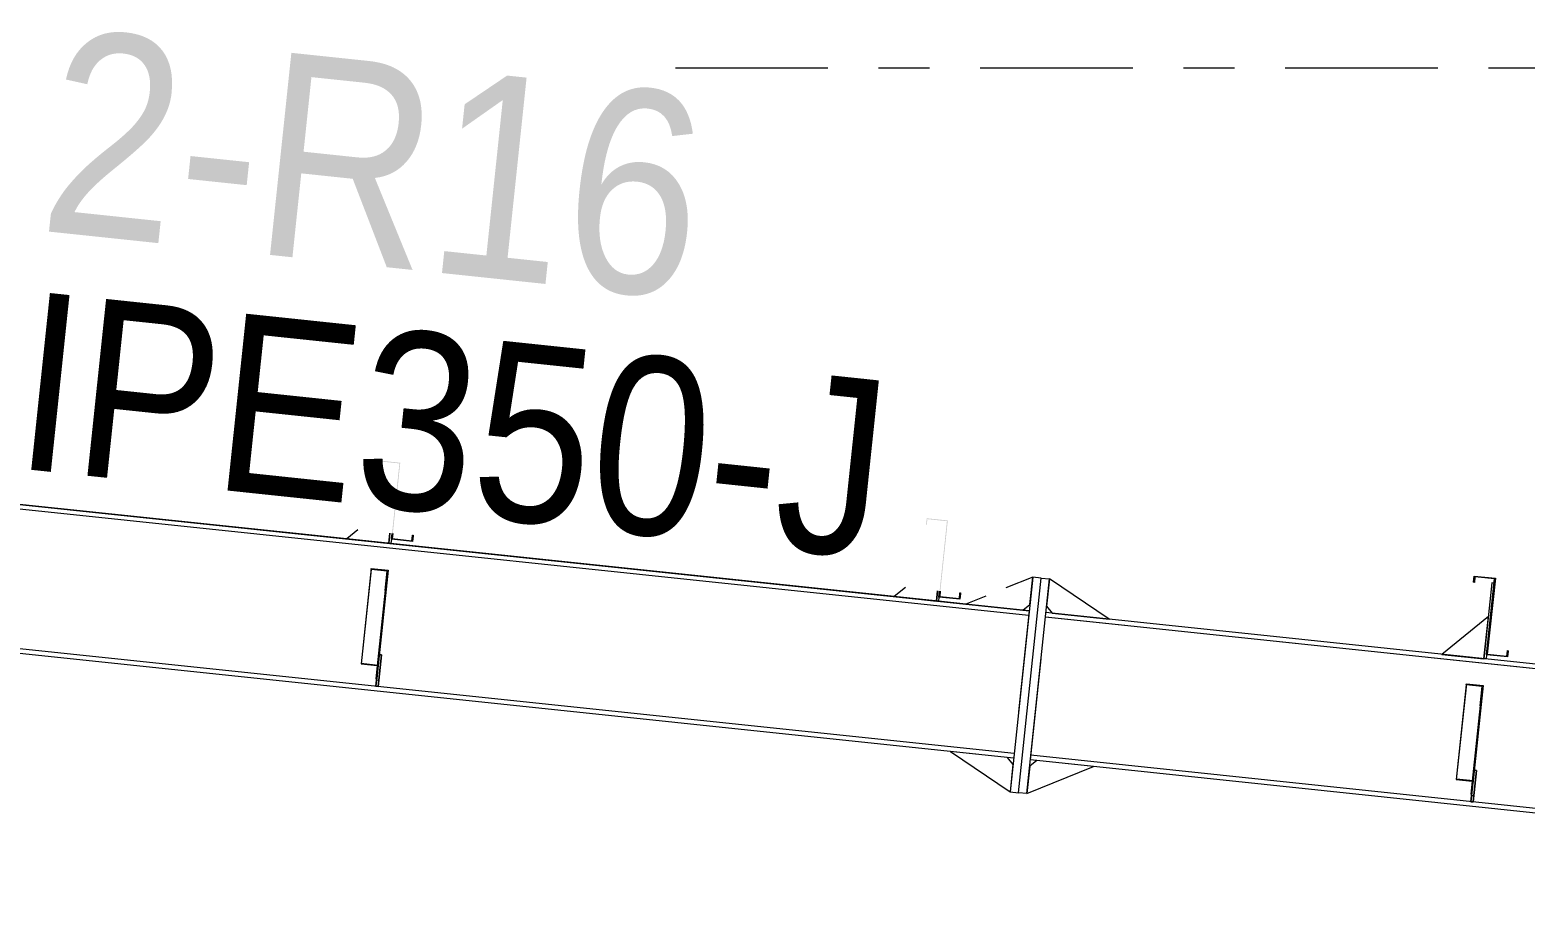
# Model space of a CAD drawing. Header units: millimetres. Extents: x -49 to 773, y -82 to 492.
# Drawn here: x 509.18 to 538.6, y 75.12 to 92.62 of the extents above; entities that cross this region are included whole.
import ezdxf

# ---------------------------------------------------------------- set-up
doc = ezdxf.new("R2010")
doc.units = ezdxf.units.MM
for name, pattern in [('XKITLINE00', [0]), ('XKITLINE02', [4, 2, -2]), ('XKITLINE03', [6, 3, -1, 1, -1])]:
    doc.linetypes.add(name, pattern=pattern)
for name, color, linetype, lineweight in [('Part', 2, 'Continuous', 0), ('PartMark', 7, 'Continuous', 0), ('S-grid', 1, 'Continuous', 0)]:
    doc.layers.add(name, color=color, linetype=linetype, lineweight=lineweight)
doc.styles.add('ARIAL', font='ARIAL.TTF')

# ---------------------------------------------------------------- blocks, each defined once
blk = doc.blocks.new('*A4')
at = {"layer": 'Part'}
blk.add_hatch(color=3, dxfattribs=at).paths.add_polyline_path([(537.443, 79.728), (537.445, 79.749), (537.777, 79.714), (537.734, 79.312), (537.718, 79.314), (537.758, 79.695)], flags=17)
blk = doc.blocks.new('*A88')
at = {"layer": 'Part'}
blk.add_hatch(color=3, dxfattribs=at).paths.add_polyline_path([(538.242, 80.293), (538.253, 80.403), (538.268, 80.401), (538.255, 80.277), (537.841, 80.32), (537.998, 81.814), (537.614, 81.854), (537.602, 81.745), (537.587, 81.747), (537.6, 81.871), (538.015, 81.827), (537.857, 80.334)], flags=17)
blk = doc.blocks.new('*A94')
at = {"layer": 'Part'}
blk.add_hatch(color=3, dxfattribs=at).paths.add_polyline_path([(538.242, 80.293), (538.253, 80.403), (538.268, 80.401), (538.255, 80.277), (537.841, 80.32), (537.998, 81.814), (537.614, 81.854), (537.602, 81.745), (537.587, 81.747), (537.6, 81.871), (538.015, 81.827), (537.857, 80.334)], flags=17)
blk = doc.blocks.new('*A140')
at = {"layer": 'Part'}
blk.add_hatch(color=3, dxfattribs=at).paths.add_polyline_path([(527.468, 81.43), (527.48, 81.539), (527.494, 81.537), (527.481, 81.413), (527.067, 81.457), (527.224, 82.95), (526.84, 82.991), (526.828, 82.881), (526.813, 82.883), (526.827, 83.007), (527.241, 82.964), (527.083, 81.47)], flags=17)
blk = doc.blocks.new('*A141')
at = {"layer": 'Part'}
blk.add_hatch(color=3, dxfattribs=at).paths.add_polyline_path([(516.694, 82.566), (516.706, 82.675), (516.721, 82.674), (516.708, 82.549), (516.293, 82.593), (516.451, 84.087), (516.066, 84.127), (516.055, 84.018), (516.04, 84.019), (516.053, 84.144), (516.467, 84.1), (516.31, 82.607)], flags=17)
blk = doc.blocks.new('*A149')
at = {"layer": 'Part'}
blk.add_hatch(color=3, dxfattribs=at).paths.add_polyline_path([(515.896, 82.001), (515.898, 82.021), (516.229, 81.986), (516.187, 81.585), (516.17, 81.587), (516.211, 81.968)], flags=17)
blk = doc.blocks.new('*A154')
at = {"layer": 'Part'}
blk.add_hatch(color=3, dxfattribs=at).paths.add_polyline_path([(527.468, 81.43), (527.48, 81.539), (527.494, 81.537), (527.481, 81.413), (527.067, 81.457), (527.224, 82.95), (526.84, 82.991), (526.828, 82.881), (526.813, 82.883), (526.827, 83.007), (527.241, 82.964), (527.083, 81.47)], flags=17)
blk = doc.blocks.new('*A155')
at = {"layer": 'Part'}
blk.add_hatch(color=3, dxfattribs=at).paths.add_polyline_path([(516.694, 82.566), (516.706, 82.675), (516.721, 82.674), (516.708, 82.549), (516.293, 82.593), (516.451, 84.087), (516.066, 84.127), (516.055, 84.018), (516.04, 84.019), (516.053, 84.144), (516.467, 84.1), (516.31, 82.607)], flags=17)
blk = doc.blocks.new('*A481')
at = {"layer": 'S-grid', "color": 1, "linetype": 'XKITLINE03', "lineweight": 0}
blk.add_line((521.88, 91.875), (586.562, 91.875), dxfattribs=at)
blk = doc.blocks.new('*A486')
at = {"layer": 'Part', "color": 7, "linetype": 'XKITLINE02', "lineweight": 0}
for p, q in [((528.866, 78.25), (529.172, 81.151)), ((558.567, 77.958), (529.163, 81.06)), ((558.567, 78.051), (557.887, 78.122)), ((558.567, 78.051), (558.567, 75.118)), ((548.299, 76.201), (547.968, 76.236)), ((548.309, 76.292), (547.978, 76.327))]:
    blk.add_line(p, q, dxfattribs=at)
at = {"layer": 'Part', "color": 2, "linetype": 'XKITLINE00', "lineweight": 0}
for p, q in [((558.312, 77.985), (529.163, 81.06)), ((557.887, 78.122), (529.172, 81.151)), ((547.978, 76.327), (528.876, 78.342)), ((547.968, 76.236), (528.866, 78.25)), ((558.567, 75.118), (548.299, 76.201)), ((558.567, 75.21), (548.309, 76.292))]:
    blk.add_line(p, q, dxfattribs=at)
blk = doc.blocks.new('*A500')
at = {"layer": 'Part', "color": 7, "linetype": 'XKITLINE02', "lineweight": 0}
for p, q in [((537.572, 77.778), (537.601, 78.05)), ((537.577, 77.424), (537.535, 77.428)), ((537.549, 77.552), (537.59, 77.548))]:
    blk.add_line(p, q, dxfattribs=at)
at = {"layer": 'Part', "color": 2, "linetype": 'XKITLINE00', "lineweight": 0}
for p, q in [((537.642, 78.045), (537.577, 77.424)), ((537.601, 78.05), (537.642, 78.045)), ((537.535, 77.428), (537.572, 77.778))]:
    blk.add_line(p, q, dxfattribs=at)
blk = doc.blocks.new('*A501')
at = {"layer": 'Part', "color": 7, "linetype": 'XKITLINE02', "lineweight": 0}
for p, q in [((537.601, 78.05), (537.535, 77.428)), ((537.577, 77.424), (537.642, 78.045)), ((537.642, 78.045), (537.601, 78.05)), ((537.535, 77.428), (537.577, 77.424)), ((537.549, 77.552), (537.59, 77.548))]:
    blk.add_line(p, q, dxfattribs=at)
blk = doc.blocks.new('*A502')
at = {"layer": 'Part', "color": 7, "linetype": 'XKITLINE02', "lineweight": 0}
for p, q in [((537.445, 79.749), (537.247, 77.867)), ((537.758, 79.695), (537.534, 77.574)), ((537.551, 77.572), (537.777, 79.714)), ((537.247, 77.867), (537.562, 77.834)), ((537.248, 77.881), (537.58, 77.846)), ((537.534, 77.574), (537.551, 77.572))]:
    blk.add_line(p, q, dxfattribs=at)
blk = doc.blocks.new('*A503')
at = {"layer": 'Part', "color": 2, "linetype": 'XKITLINE00', "lineweight": 0}
for p, q in [((537.948, 81.734), (537.79, 80.242)), ((537.989, 81.729), (537.948, 81.734)), ((537.841, 80.32), (537.832, 80.238))]:
    blk.add_line(p, q, dxfattribs=at)
at = {"layer": 'Part', "color": 7, "linetype": 'XKITLINE02', "lineweight": 0}
for p, q in [((537.841, 80.32), (537.989, 81.729)), ((537.832, 80.238), (537.79, 80.242))]:
    blk.add_line(p, q, dxfattribs=at)
blk = doc.blocks.new('*A505')
at = {"layer": 'Part', "color": 2, "linetype": 'XKITLINE00', "lineweight": 0}
for p, q in [((537.443, 79.728), (537.445, 79.749)), ((537.445, 79.749), (537.777, 79.714)), ((537.443, 79.728), (537.247, 77.867)), ((537.758, 79.695), (537.443, 79.728)), ((537.777, 79.714), (537.572, 77.778)), ((537.718, 79.314), (537.758, 79.695)), ((537.718, 79.314), (537.534, 77.574)), ((537.718, 79.314), (537.734, 79.312)), ((537.247, 77.867), (537.562, 77.834)), ((537.534, 77.574), (537.551, 77.572))]:
    blk.add_line(p, q, dxfattribs=at)
at = {"layer": 'Part', "color": 7, "linetype": 'XKITLINE02', "lineweight": 0}
for p, q in [((537.248, 77.881), (537.58, 77.846)), ((537.551, 77.572), (537.572, 77.778))]:
    blk.add_line(p, q, dxfattribs=at)
blk = doc.blocks.new('*A793')
at = {"layer": 'Part', "color": 2, "linetype": 'XKITLINE00', "lineweight": 0}
for p, q in [((430.627, 91.545), (528.841, 81.186)), ((528.831, 81.095), (430.526, 91.464)), ((528.535, 78.285), (431.033, 88.569)), ((528.545, 78.376), (431.043, 88.661)), ((515.414, 82.602), (505.511, 83.647)), ((526.188, 81.466), (516.285, 82.51)), ((527.598, 81.317), (527.058, 81.374)), ((528.841, 81.186), (528.717, 81.199))]:
    blk.add_line(p, q, dxfattribs=at)
at = {"layer": 'Part', "color": 7, "linetype": 'XKITLINE02', "lineweight": 0}
for p, q in [((516.285, 82.51), (515.414, 82.602)), ((527.058, 81.374), (526.188, 81.466)), ((528.717, 81.199), (527.598, 81.317)), ((528.841, 81.186), (528.535, 78.285))]:
    blk.add_line(p, q, dxfattribs=at)
blk = doc.blocks.new('*A809')
at = {"layer": 'Part', "color": 2, "linetype": 'XKITLINE00', "lineweight": 0}
for p, q in [((527.038, 81.577), (527.017, 81.378)), ((527.067, 81.457), (527.058, 81.374))]:
    blk.add_line(p, q, dxfattribs=at)
at = {"layer": 'Part', "color": 7, "linetype": 'XKITLINE02', "lineweight": 0}
for p, q in [((527.067, 81.457), (527.079, 81.573)), ((527.058, 81.374), (527.017, 81.378))]:
    blk.add_line(p, q, dxfattribs=at)
blk = doc.blocks.new('*A810')
at = {"layer": 'Part', "color": 2, "linetype": 'XKITLINE00', "lineweight": 0}
blk.add_line((526.408, 81.644), (526.188, 81.466), dxfattribs=at)
at = {"layer": 'Part', "color": 7, "linetype": 'XKITLINE02', "lineweight": 0}
for p, q in [((527.017, 81.378), (527.038, 81.577)), ((526.188, 81.466), (527.017, 81.378))]:
    blk.add_line(p, q, dxfattribs=at)
blk = doc.blocks.new('*A811')
at = {"layer": 'Part', "color": 2, "linetype": 'XKITLINE00', "lineweight": 0}
blk.add_line((515.634, 82.78), (515.414, 82.602), dxfattribs=at)
at = {"layer": 'Part', "color": 7, "linetype": 'XKITLINE02', "lineweight": 0}
for p, q in [((516.243, 82.515), (516.264, 82.714)), ((515.414, 82.602), (516.243, 82.515))]:
    blk.add_line(p, q, dxfattribs=at)
blk = doc.blocks.new('*A812')
at = {"layer": 'Part', "color": 2, "linetype": 'XKITLINE00', "lineweight": 0}
for p, q in [((516.264, 82.714), (516.243, 82.515)), ((516.293, 82.593), (516.285, 82.51))]:
    blk.add_line(p, q, dxfattribs=at)
at = {"layer": 'Part', "color": 7, "linetype": 'XKITLINE02', "lineweight": 0}
for p, q in [((516.293, 82.593), (516.306, 82.709)), ((516.285, 82.51), (516.243, 82.515))]:
    blk.add_line(p, q, dxfattribs=at)
blk = doc.blocks.new('*A821')
at = {"layer": 'Part', "color": 2, "linetype": 'XKITLINE00', "lineweight": 0}
for p, q in [((537.587, 81.747), (537.6, 81.871)), ((537.6, 81.871), (538.015, 81.827)), ((537.614, 81.854), (537.602, 81.745)), ((537.998, 81.814), (537.614, 81.854)), ((537.841, 80.32), (537.998, 81.814)), ((538.015, 81.827), (537.857, 80.334)), ((537.602, 81.745), (537.587, 81.747)), ((538.255, 80.277), (537.841, 80.32)), ((537.857, 80.334), (538.242, 80.293)), ((538.242, 80.293), (538.252, 80.394)), ((538.252, 80.394), (538.253, 80.403)), ((538.253, 80.403), (538.268, 80.401)), ((538.267, 80.393), (538.255, 80.277)), ((538.268, 80.401), (538.267, 80.393))]:
    blk.add_line(p, q, dxfattribs=at)
blk = doc.blocks.new('*A828')
at = {"layer": 'Part', "color": 2, "linetype": 'XKITLINE00', "lineweight": 0}
for p, q in [((537.587, 81.747), (537.6, 81.871)), ((537.6, 81.871), (538.015, 81.827)), ((537.614, 81.854), (537.602, 81.745)), ((537.998, 81.814), (537.614, 81.854)), ((537.841, 80.32), (537.998, 81.814)), ((538.015, 81.827), (537.857, 80.334)), ((537.602, 81.745), (537.587, 81.747)), ((538.255, 80.277), (537.841, 80.32)), ((537.857, 80.334), (538.242, 80.293)), ((538.242, 80.293), (538.252, 80.394)), ((538.252, 80.394), (538.253, 80.403)), ((538.253, 80.403), (538.268, 80.401)), ((538.267, 80.393), (538.255, 80.277)), ((538.268, 80.401), (538.267, 80.393))]:
    blk.add_line(p, q, dxfattribs=at)
blk = doc.blocks.new('*A976')
at = {"layer": 'Part', "color": 2, "linetype": 'XKITLINE00', "lineweight": 0}
for p, q in [((527.067, 81.457), (527.079, 81.573)), ((527.094, 81.571), (527.083, 81.47)), ((527.468, 81.43), (527.479, 81.531)), ((527.479, 81.531), (527.48, 81.539)), ((527.48, 81.539), (527.494, 81.537)), ((527.494, 81.529), (527.481, 81.413)), ((527.494, 81.537), (527.494, 81.529)), ((527.481, 81.413), (527.067, 81.457)), ((527.083, 81.47), (527.468, 81.43))]:
    blk.add_line(p, q, dxfattribs=at)
blk = doc.blocks.new('*A977')
at = {"layer": 'Part', "color": 2, "linetype": 'XKITLINE00', "lineweight": 0}
for p, q in [((516.293, 82.593), (516.306, 82.709)), ((516.321, 82.708), (516.31, 82.607)), ((516.705, 82.667), (516.706, 82.675)), ((516.706, 82.675), (516.721, 82.674)), ((516.721, 82.674), (516.72, 82.665)), ((516.708, 82.549), (516.293, 82.593)), ((516.31, 82.607), (516.694, 82.566)), ((516.694, 82.566), (516.705, 82.667)), ((516.72, 82.665), (516.708, 82.549))]:
    blk.add_line(p, q, dxfattribs=at)
blk = doc.blocks.new('*A985')
at = {"layer": 'Part', "color": 2, "linetype": 'XKITLINE00', "lineweight": 0}
for p, q in [((528.631, 77.605), (529.077, 81.831)), ((528.797, 77.587), (529.242, 81.814)), ((529.077, 81.831), (529.242, 81.814)), ((528.797, 77.587), (528.631, 77.605))]:
    blk.add_line(p, q, dxfattribs=at)
blk = doc.blocks.new('*A986')
at = {"layer": 'Part', "color": 2, "linetype": 'XKITLINE00', "lineweight": 0}
for p, q in [((528.911, 81.849), (528.465, 77.622)), ((528.631, 77.605), (529.077, 81.831)), ((529.077, 81.831), (528.911, 81.849)), ((528.465, 77.622), (528.631, 77.605))]:
    blk.add_line(p, q, dxfattribs=at)
blk = doc.blocks.new('*A987')
at = {"layer": 'Part', "color": 2, "linetype": 'XKITLINE00', "lineweight": 0}
for p, q in [((527.292, 78.416), (528.465, 77.622)), ((528.411, 78.298), (528.522, 78.161))]:
    blk.add_line(p, q, dxfattribs=at)
at = {"layer": 'Part', "color": 7, "linetype": 'XKITLINE02', "lineweight": 0}
for p, q in [((528.411, 78.298), (527.292, 78.416)), ((528.522, 78.161), (528.465, 77.622))]:
    blk.add_line(p, q, dxfattribs=at)
blk = doc.blocks.new('*A988')
at = {"layer": 'Part', "color": 7, "linetype": 'XKITLINE02', "lineweight": 0}
for p, q in [((528.853, 78.126), (528.797, 77.587)), ((530.11, 78.119), (528.991, 78.237))]:
    blk.add_line(p, q, dxfattribs=at)
at = {"layer": 'Part', "color": 2, "linetype": 'XKITLINE00', "lineweight": 0}
for p, q in [((528.797, 77.587), (530.11, 78.119)), ((528.991, 78.237), (528.853, 78.126))]:
    blk.add_line(p, q, dxfattribs=at)
blk = doc.blocks.new('*A989')
at = {"layer": 'Part', "color": 2, "linetype": 'XKITLINE00', "lineweight": 0}
for p, q in [((528.911, 81.849), (528.386, 81.636)), ((527.992, 81.477), (527.598, 81.317)), ((528.717, 81.199), (528.854, 81.31))]:
    blk.add_line(p, q, dxfattribs=at)
at = {"layer": 'Part', "color": 7, "linetype": 'XKITLINE02', "lineweight": 0}
for p, q in [((528.854, 81.31), (528.911, 81.849)), ((527.598, 81.317), (528.717, 81.199))]:
    blk.add_line(p, q, dxfattribs=at)
blk = doc.blocks.new('*A990')
at = {"layer": 'Part', "color": 7, "linetype": 'XKITLINE02', "lineweight": 0}
for p, q in [((529.242, 81.814), (529.186, 81.275)), ((529.297, 81.138), (530.416, 81.02))]:
    blk.add_line(p, q, dxfattribs=at)
at = {"layer": 'Part', "color": 2, "linetype": 'XKITLINE00', "lineweight": 0}
for p, q in [((530.416, 81.02), (529.242, 81.814)), ((529.186, 81.275), (529.297, 81.138))]:
    blk.add_line(p, q, dxfattribs=at)
blk = doc.blocks.new('*A991')
at = {"layer": 'Part', "color": 2, "linetype": 'XKITLINE00', "lineweight": 0}
blk.add_line((537.878, 81.071), (536.962, 80.329), dxfattribs=at)
at = {"layer": 'Part', "color": 7, "linetype": 'XKITLINE02', "lineweight": 0}
for p, q in [((537.79, 80.242), (537.878, 81.071)), ((536.962, 80.329), (537.79, 80.242))]:
    blk.add_line(p, q, dxfattribs=at)
blk = doc.blocks.new('*A992')
at = {"layer": 'Part', "color": 7, "linetype": 'XKITLINE02', "lineweight": 0}
for p, q in [((516.025, 80.051), (516.054, 80.322)), ((516.001, 79.825), (516.043, 79.821)), ((516.03, 79.697), (515.988, 79.701))]:
    blk.add_line(p, q, dxfattribs=at)
at = {"layer": 'Part', "color": 2, "linetype": 'XKITLINE00', "lineweight": 0}
for p, q in [((516.095, 80.318), (516.03, 79.697)), ((516.054, 80.322), (516.095, 80.318)), ((515.988, 79.701), (516.025, 80.051))]:
    blk.add_line(p, q, dxfattribs=at)
blk = doc.blocks.new('*A993')
at = {"layer": 'Part', "color": 7, "linetype": 'XKITLINE02', "lineweight": 0}
for p, q in [((516.054, 80.322), (515.988, 79.701)), ((516.03, 79.697), (516.095, 80.318)), ((516.095, 80.318), (516.054, 80.322)), ((516.001, 79.825), (516.043, 79.821)), ((515.988, 79.701), (516.03, 79.697))]:
    blk.add_line(p, q, dxfattribs=at)
blk = doc.blocks.new('*A994')
at = {"layer": 'Part', "color": 7, "linetype": 'XKITLINE02', "lineweight": 0}
for p, q in [((515.898, 82.021), (515.699, 80.14)), ((516.211, 81.968), (515.987, 79.847)), ((516.004, 79.845), (516.229, 81.986)), ((515.699, 80.14), (516.014, 80.107)), ((515.701, 80.154), (516.032, 80.119)), ((515.987, 79.847), (516.004, 79.845))]:
    blk.add_line(p, q, dxfattribs=at)
blk = doc.blocks.new('*A995')
at = {"layer": 'Part', "color": 2, "linetype": 'XKITLINE00', "lineweight": 0}
for p, q in [((515.896, 82.001), (515.699, 80.14)), ((515.896, 82.001), (515.898, 82.021)), ((516.211, 81.968), (515.896, 82.001)), ((515.898, 82.021), (516.229, 81.986)), ((516.229, 81.986), (516.025, 80.051)), ((516.17, 81.587), (516.211, 81.968)), ((516.17, 81.587), (515.987, 79.847)), ((516.187, 81.585), (516.17, 81.587)), ((515.699, 80.14), (516.014, 80.107)), ((515.987, 79.847), (516.004, 79.845))]:
    blk.add_line(p, q, dxfattribs=at)
at = {"layer": 'Part', "color": 7, "linetype": 'XKITLINE02', "lineweight": 0}
for p, q in [((515.701, 80.154), (516.032, 80.119)), ((516.025, 80.051), (516.004, 79.845))]:
    blk.add_line(p, q, dxfattribs=at)
blk = doc.blocks.new('*A1008')
at = {"layer": 'Part', "color": 2, "linetype": 'XKITLINE00', "lineweight": 0}
for p, q in [((527.067, 81.457), (527.079, 81.573)), ((527.094, 81.571), (527.083, 81.47)), ((527.468, 81.43), (527.479, 81.531)), ((527.479, 81.531), (527.48, 81.539)), ((527.48, 81.539), (527.494, 81.537)), ((527.494, 81.529), (527.481, 81.413)), ((527.494, 81.537), (527.494, 81.529)), ((527.481, 81.413), (527.067, 81.457)), ((527.083, 81.47), (527.468, 81.43))]:
    blk.add_line(p, q, dxfattribs=at)
blk = doc.blocks.new('*A1009')
at = {"layer": 'Part', "color": 2, "linetype": 'XKITLINE00', "lineweight": 0}
for p, q in [((516.293, 82.593), (516.306, 82.709)), ((516.321, 82.708), (516.31, 82.607)), ((516.705, 82.667), (516.706, 82.675)), ((516.706, 82.675), (516.721, 82.674)), ((516.721, 82.674), (516.72, 82.665)), ((516.708, 82.549), (516.293, 82.593)), ((516.31, 82.607), (516.694, 82.566)), ((516.694, 82.566), (516.705, 82.667)), ((516.72, 82.665), (516.708, 82.549))]:
    blk.add_line(p, q, dxfattribs=at)
blk = doc.blocks.new('*A2047')
at = {"layer": 'PartMark', "color": 3, "style": 'ARIAL', "width": 0.85}
blk.add_text('2-R16', height=4, rotation=-6.0218, dxfattribs=at).set_placement((509.318, 88.675))
at = {"layer": 'PartMark', "color": 7, "style": 'ARIAL', "width": 0.85}
blk.add_text('IPE350-J', height=3.5, rotation=-6.0218, dxfattribs=at).set_placement((508.825, 84.001))

msp = doc.modelspace()

# ---------------------------------------------------------------- block references
at = {"lineweight": 0}
for name in ['*A481', '*A2047', '*A793', '*A141', '*A155', '*A140', '*A154', '*A811', '*A812', '*A977', '*A1009', '*A994', '*A995', '*A149', '*A989', '*A986', '*A985', '*A990', '*A88', '*A94', '*A821', '*A828', '*A810', '*A809', '*A976', '*A1008', '*A503', '*A486', '*A991', '*A992', '*A993', '*A502', '*A505', '*A4', '*A987', '*A988', '*A500', '*A501']:
    msp.add_blockref(name, (0, 0), dxfattribs=at)

doc.saveas('drawing.dxf')
